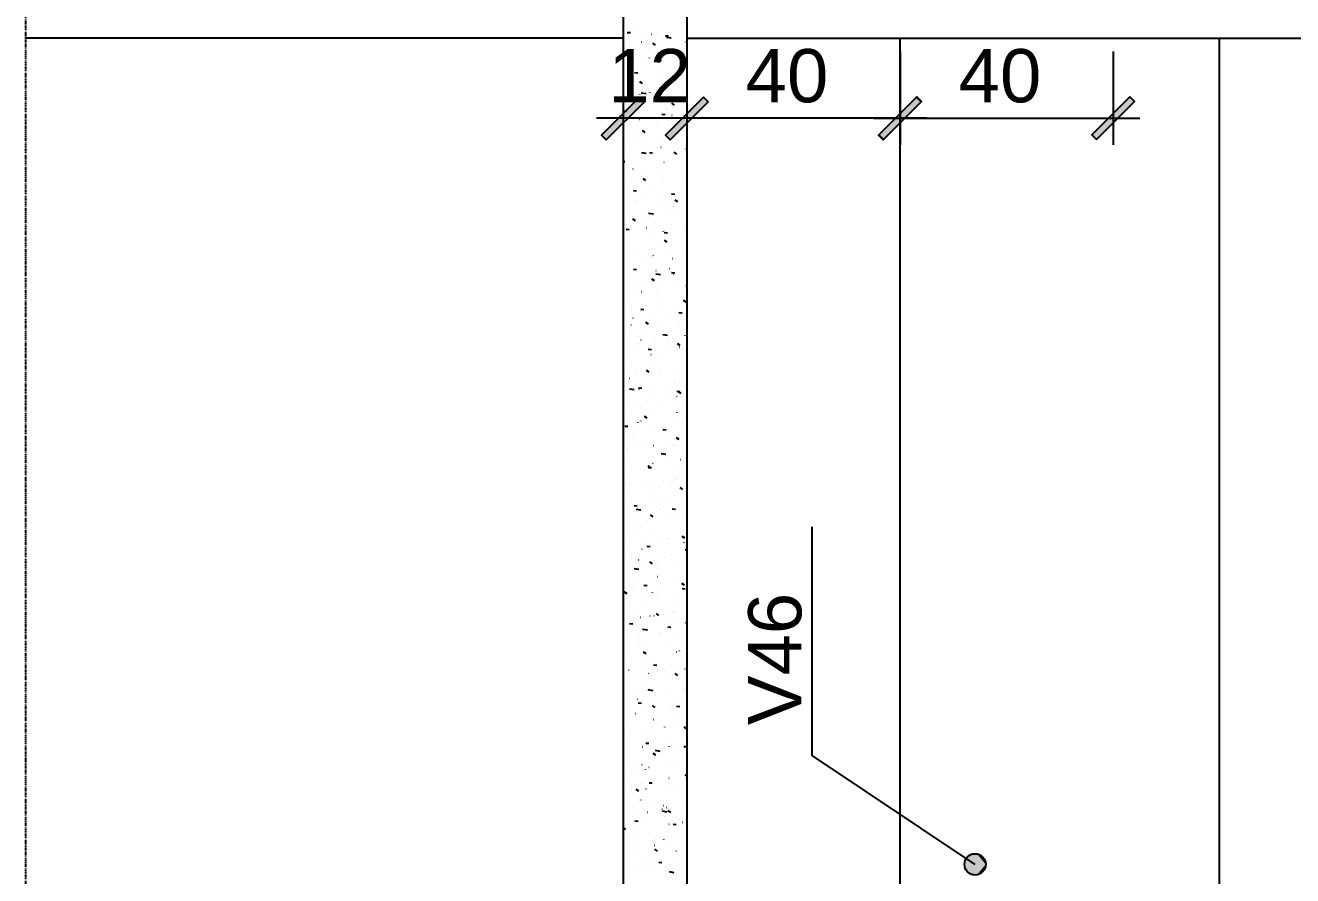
# Model space of a CAD drawing. Extents: x -1789 to 4156, y -3064 to 1391.
# Drawn here: x 2462.2 to 2700.2, y -562.5 to -402.8 of the extents above; entities that cross this region are included whole.
import ezdxf

# ---------------------------------------------------------------- set-up
doc = ezdxf.new("R2010")
doc.units = 0
doc.linetypes.add('ESTILO_TQS_0003', pattern=[0.92, 0.3, -0.15, 0.02, -0.15, 0.3])
for name, color, linetype in [('1', 1, 'CONTINUOUS'), ('2', 2, 'CONTINUOUS'), ('3', 3, 'CONTINUOUS'), ('9', 254, 'CONTINUOUS')]:
    doc.layers.add(name, color=color, linetype=linetype)
doc.styles.add('TQS_ARIAL', font='arial.ttf')

msp = doc.modelspace()

# ---------------------------------------------------------------- linework, layer by layer
at = {"layer": '1', "linetype": 'Continuous'}
for p, q in [((2626.4368, -407.7196), (2626.4368, -425.2399)), ((2666.4368, -407.7196), (2666.4368, -425.2399)), ((2586.4368, -416.74885), (2586.4368, -415.2399)), ((2591.4368, -420.2399), (2569.4368, -420.2399)), ((2631.4368, -420.2399), (2581.4368, -420.2399)), ((2621.4368, -420.2399), (2671.4368, -420.2399))]:
    msp.add_line(p, q, dxfattribs=at)
for points in [[(2577.53095, -416.26185), (2570.3857, -423.40715), (2571.26955, -424.291), (2578.41485, -417.14575), (2577.53095, -416.26185)], [(2589.53095, -416.26185), (2582.3857, -423.40715), (2583.26955, -424.291), (2590.41485, -417.14575), (2589.53095, -416.26185)], [(2589.53095, -416.26185), (2582.3857, -423.40715), (2583.26955, -424.291), (2590.41485, -417.14575), (2589.53095, -416.26185)], [(2629.53095, -416.26185), (2622.3857, -423.40715), (2623.26955, -424.291), (2630.41485, -417.14575), (2629.53095, -416.26185)], [(2623.3427, -424.2179), (2630.48795, -417.07265), (2629.60405, -416.18875), (2622.4588, -423.33405), (2623.3427, -424.2179)], [(2663.3427, -424.2179), (2670.48795, -417.07265), (2669.60405, -416.18875), (2662.4588, -423.33405), (2663.3427, -424.2179)], [(2640.5341, -560.41525), (2609.9143, -539.9468), (2609.9143, -496.99235)]]:
    msp.add_lwpolyline(points, dxfattribs=at)
msp.add_circle((2640.5341, -560.41525), 2, dxfattribs=at)
for points in [[(2577.53095, -416.26185), (2570.3857, -423.40715), (2571.26955, -424.291)], [(2577.53095, -416.26185), (2571.26955, -424.291), (2578.41485, -417.14575)], [(2577.53095, -416.26185), (2578.41485, -417.14575), (2577.53095, -416.26185)], [(2589.53095, -416.26185), (2582.3857, -423.40715), (2583.26955, -424.291)], [(2589.53095, -416.26185), (2582.3857, -423.40715), (2583.26955, -424.291)], [(2589.53095, -416.26185), (2583.26955, -424.291), (2590.41485, -417.14575)], [(2589.53095, -416.26185), (2583.26955, -424.291), (2590.41485, -417.14575)], [(2589.53095, -416.26185), (2590.41485, -417.14575), (2589.53095, -416.26185)], [(2589.53095, -416.26185), (2590.41485, -417.14575), (2589.53095, -416.26185)], [(2629.53095, -416.26185), (2622.3857, -423.40715), (2623.26955, -424.291)], [(2623.3427, -424.2179), (2629.60405, -416.18875), (2622.4588, -423.33405)], [(2629.53095, -416.26185), (2623.26955, -424.291), (2630.41485, -417.14575)], [(2623.3427, -424.2179), (2630.48795, -417.07265), (2629.60405, -416.18875)], [(2629.53095, -416.26185), (2630.41485, -417.14575), (2629.53095, -416.26185)], [(2663.3427, -424.2179), (2669.60405, -416.18875), (2662.4588, -423.33405)], [(2663.3427, -424.2179), (2670.48795, -417.07265), (2669.60405, -416.18875)], [(2623.3427, -424.2179), (2622.4588, -423.33405), (2623.3427, -424.2179)], [(2663.3427, -424.2179), (2662.4588, -423.33405), (2663.3427, -424.2179)], [(2642.5341, -560.41525), (2639.5341, -558.6832), (2638.6547, -559.7312)], [(2642.5341, -560.41525), (2640.8814, -558.4456), (2639.5341, -558.6832)], [(2642.5341, -560.41525), (2642.0662, -559.12965), (2640.8814, -558.4456)], [(2642.5341, -560.41525), (2638.6547, -559.7312), (2638.6547, -561.09925)], [(2642.5341, -560.41525), (2638.6547, -561.09925), (2639.5341, -562.1473)], [(2642.5341, -560.41525), (2639.5341, -562.1473), (2640.8814, -562.38485)], [(2642.5341, -560.41525), (2640.8814, -562.38485), (2642.0662, -561.7008)], [(2642.5341, -560.41525), (2642.0662, -561.7008), (2642.5341, -560.41525)]]:
    msp.add_solid(points, dxfattribs=at)
at = {"layer": '2', "linetype": 'Continuous'}
for p, q in [((2574.4368, -420.2399), (2574.4368, -420.2399)), ((2586.4368, -420.2399), (2586.4368, -420.2399)), ((2626.4368, -420.2399), (2626.4368, -420.2399)), ((2586.4368, -421.74885), (2586.4368, -421.74885))]:
    msp.add_line(p, q, dxfattribs=at)
at = {"layer": '2', "linetype": 'ESTILO_TQS_0003'}
msp.add_lwpolyline([(2462.16665, -2158.40875), (3089.1606, -2158.40875), (3089.1606, 1006.1651), (2462.16665, 1011.24555), (2462.16665, -2158.40875)], dxfattribs=at)
at = {"layer": '3', "linetype": 'Continuous'}
for p, q in [((2574.4368, -405.2195), (2462.16665, -405.2195)), ((2586.4368, -405.2195), (2786.4368, -405.2195)), ((2626.4368, -716.2195), (2626.4368, -405.2195)), ((2686.4368, -716.2195), (2686.4368, -405.2195))]:
    msp.add_line(p, q, dxfattribs=at)
at = {"layer": '9', "linetype": 'Continuous'}
for p, q in [((2574.4368, -402.86275), (2574.4368, -402.86275)), ((2574.4368, -402.86275), (2574.4368, -402.86275)), ((2574.4368, -402.86275), (2574.4368, -402.86275)), ((2574.61235, -402.8396), (2574.6223, -402.8383)), ((2575.8057, -404.2146), (2575.20795, -404.1623)), ((2575.8823, -403.519), (2575.87385, -403.5136)), ((2576.47755, -403.67895), (2576.4855, -403.67285)), ((2579.72455, -404.42305), (2579.73245, -404.41695)), ((2586.4368, -403.89245), (2586.4368, -403.89245)), ((2586.4368, -403.89245), (2586.4368, -403.89245)), ((2574.4368, -405.24485), (2574.4368, -405.24485)), ((2574.4368, -406.4605), (2574.4368, -406.4605)), ((2574.4368, -406.4605), (2574.4368, -406.4605)), ((2575.67085, -406.29805), (2575.68075, -406.29675)), ((2577.85315, -405.92165), (2577.84575, -405.9149)), ((2577.99075, -404.86225), (2577.9823, -404.85685)), ((2578.17425, -405.9685), (2578.18415, -405.96715)), ((2580.5187, -406.48405), (2580.02125, -406.14855)), ((2581.96155, -405.46985), (2581.97145, -405.46855)), ((2582.9783, -404.84215), (2582.38055, -404.78985)), ((2583.44945, -405.21905), (2582.5601, -405.0811)), ((2582.9715, -405.1672), (2582.97945, -405.1611)), ((2583.4683, -405.17655), (2583.45985, -405.1712)), ((2586.2185, -405.91135), (2586.22645, -405.90525)), ((2586.4368, -405.1447), (2586.4368, -405.1447)), ((2586.4368, -405.68235), (2586.4368, -405.68235)), ((2574.4368, -408.48045), (2574.4368, -408.48045)), ((2574.4368, -408.48045), (2574.4368, -408.48045)), ((2574.4368, -408.48045), (2574.4368, -408.48045)), ((2574.55185, -408.3922), (2574.5598, -408.3861)), ((2577.79885, -409.1363), (2577.8068, -409.13025)), ((2579.3703, -408.9164), (2579.3619, -408.911)), ((2580.87155, -409.21115), (2580.8815, -409.20985)), ((2584.6589, -408.71255), (2584.6688, -408.71125)), ((2586.02955, -407.069), (2586.02215, -407.06225)), ((2586.4368, -407.0677), (2586.4368, -407.0677)), ((2586.4368, -407.0677), (2586.4368, -407.0677)), ((2586.4368, -407.4422), (2586.4368, -407.4422)), ((2586.4368, -407.4422), (2586.4368, -407.4422)), ((2574.4368, -410.0583), (2574.4368, -410.0583)), ((2574.4368, -410.0583), (2574.4368, -410.0583)), ((2574.4368, -411.7161), (2574.4368, -411.7161)), ((2574.4368, -411.7161), (2574.4368, -411.7161)), ((2574.4368, -411.7161), (2574.4368, -411.7161)), ((2576.14055, -410.0341), (2576.13215, -410.0287)), ((2577.1932, -411.73655), (2576.59545, -411.68425)), ((2578.36815, -409.5407), (2578.3781, -409.5394)), ((2581.04585, -409.88045), (2581.05375, -409.87435)), ((2581.4788, -410.25965), (2581.47035, -410.25425)), ((2581.67225, -409.4212), (2581.66485, -409.41445)), ((2584.0684, -411.6169), (2584.061, -411.61015)), ((2586.4368, -410.4759), (2585.99035, -410.1747)), ((2586.4368, -410.243), (2586.4368, -410.243)), ((2586.4368, -410.243), (2586.4368, -410.243)), ((2586.4368, -410.243), (2586.4368, -410.243)), ((2574.4368, -413.65605), (2574.4368, -413.65605)), ((2574.4368, -413.65605), (2574.4368, -413.65605)), ((2575.73745, -413.48485), (2575.7474, -413.48355)), ((2575.78985, -413.9135), (2575.7978, -413.9074)), ((2577.36415, -411.8186), (2577.3568, -411.8118)), ((2578.08555, -413.73555), (2577.5881, -413.40005)), ((2578.24085, -413.15525), (2578.2508, -413.15395)), ((2582.0282, -412.65665), (2582.0381, -412.65535)), ((2582.71245, -411.83725), (2582.7204, -411.83115)), ((2584.3658, -412.36405), (2583.76805, -412.31175)), ((2586.4368, -412.54525), (2586.4368, -412.54525)), ((2586.4368, -413.41825), (2586.4368, -413.41825)), ((2586.4368, -413.41825), (2586.4368, -413.41825)), ((2586.4368, -413.41825), (2586.4368, -413.41825)), ((2586.4368, -413.78715), (2586.4368, -413.78715)), ((2586.4368, -413.78715), (2586.4368, -413.78715)), ((2586.4368, -413.78715), (2586.4368, -413.78715)), ((2574.4368, -414.95175), (2574.4368, -414.95175)), ((2574.4368, -414.95175), (2574.4368, -414.95175)), ((2577.5398, -415.8064), (2577.5477, -415.8003)), ((2578.73405, -415.67845), (2577.8447, -415.54055)), ((2579.53145, -415.3696), (2579.523, -415.3642)), ((2581.18325, -415.31815), (2581.1759, -415.3114)), ((2582.59085, -415.1662), (2582.5988, -415.1601)), ((2584.86965, -415.59515), (2584.86125, -415.58975)), ((2585.713, -415.7693), (2585.7229, -415.768)), ((2574.4368, -417.25385), (2574.4368, -417.25385)), ((2574.4368, -417.25385), (2574.4368, -417.25385)), ((2574.4368, -417.25385), (2574.4368, -417.25385)), ((2574.4368, -418.18735), (2574.4368, -418.18735)), ((2574.4368, -418.18735), (2574.4368, -418.18735)), ((2574.4368, -418.18735), (2574.4368, -418.18735)), ((2575.61015, -417.0994), (2575.6201, -417.09805)), ((2576.8752, -417.7155), (2576.86785, -417.70875)), ((2579.3975, -416.60075), (2579.4074, -416.59945)), ((2582.46925, -418.49515), (2582.4772, -418.48905)), ((2584.0546, -417.76175), (2583.5572, -417.4262)), ((2583.5794, -417.5138), (2583.57205, -417.50705)), ((2586.4368, -416.59355), (2586.4368, -416.59355)), ((2586.4368, -416.59355), (2586.4368, -416.59355)), ((2586.4368, -416.8731), (2586.4368, -416.8731)), ((2574.4368, -420.85165), (2574.4368, -420.85165)), ((2574.4368, -420.85165), (2574.4368, -420.85165)), ((2575.1242, -418.95605), (2574.52645, -418.90375)), ((2575.43345, -419.10945), (2575.425, -419.10405)), ((2577.3121, -420.4731), (2577.322, -420.4718)), ((2577.4182, -419.1353), (2577.4261, -419.12925)), ((2577.54195, -420.4527), (2577.5335, -420.4473)), ((2579.8155, -420.1435), (2579.8254, -420.1422)), ((2580.6943, -421.21505), (2580.68695, -421.2083)), ((2580.77165, -419.335), (2580.76325, -419.3296)), ((2582.2968, -419.5836), (2581.69905, -419.5313)), ((2582.88015, -420.67825), (2582.8717, -420.67285)), ((2583.4623, -420.96875), (2583.47025, -420.96265)), ((2583.6028, -419.6449), (2583.61275, -419.6436)), ((2586.1099, -419.56055), (2586.10145, -419.55515)), ((2586.4368, -419.36855), (2586.4368, -419.36855)), ((2586.4368, -419.7688), (2586.4368, -419.7688)), ((2586.4368, -419.9458), (2586.4368, -419.9458)), ((2586.4368, -420.13215), (2586.4368, -420.13215)), ((2586.4368, -420.13215), (2586.4368, -420.13215)), ((2586.4368, -420.13215), (2586.4368, -420.13215)), ((2574.4368, -421.423), (2574.4368, -421.423)), ((2574.4368, -421.423), (2574.4368, -421.423)), ((2574.4368, -421.423), (2574.4368, -421.423)), ((2576.38625, -423.6124), (2576.3789, -423.60565)), ((2577.2966, -422.46425), (2577.3045, -422.45815)), ((2578.54735, -422.93975), (2578.04995, -422.6042)), ((2580.87395, -423.60195), (2580.8839, -423.60065)), ((2583.09045, -423.4107), (2583.0831, -423.40395)), ((2583.37735, -423.27235), (2583.3873, -423.27105)), ((2586.4368, -422.9441), (2586.4368, -422.9441)), ((2586.4368, -422.9441), (2586.4368, -422.9441)), ((2586.4368, -422.9441), (2586.4368, -422.9441)), ((2574.4368, -424.4494), (2574.4368, -424.4494)), ((2574.4368, -424.65865), (2574.4368, -424.65865)), ((2574.4368, -424.65865), (2574.4368, -424.65865)), ((2574.4368, -424.65865), (2574.4368, -424.65865)), ((2574.55845, -424.4334), (2574.56835, -424.4321)), ((2575.6894, -425.62305), (2575.68095, -425.61765)), ((2578.28965, -424.9379), (2578.2976, -424.9318)), ((2580.9328, -425.7882), (2580.92435, -425.7828)), ((2581.53665, -425.682), (2581.54455, -425.67595)), ((2586.27105, -426.01375), (2586.2626, -426.00835)), ((2574.4368, -427.89425), (2574.4368, -427.89425)), ((2574.4368, -427.89425), (2574.4368, -427.89425)), ((2574.4368, -427.89425), (2574.4368, -427.89425)), ((2574.4368, -428.0472), (2574.4368, -428.0472)), ((2574.4368, -428.0472), (2574.4368, -428.0472)), ((2577.79785, -426.9663), (2577.7894, -426.9609)), ((2577.8209, -427.60165), (2577.83085, -427.60035)), ((2578.78455, -426.87705), (2577.89515, -426.73915)), ((2579.9682, -426.7804), (2579.3705, -426.7281)), ((2580.20535, -427.11195), (2580.19795, -427.1052)), ((2580.3243, -427.2721), (2580.3342, -427.2708)), ((2584.5164, -426.9659), (2584.019, -426.6304)), ((2584.11165, -426.7735), (2584.12155, -426.77215)), ((2586.4368, -426.11935), (2586.4368, -426.11935)), ((2586.4368, -426.11935), (2586.4368, -426.11935)), ((2586.4368, -426.4771), (2586.4368, -426.4771)), ((2586.4368, -426.4771), (2586.4368, -426.4771)), ((2586.4368, -426.4771), (2586.4368, -426.4771)), ((2586.4368, -427.3463), (2586.4368, -427.3463)), ((2586.4368, -428.06385), (2586.4368, -428.06385)), ((2586.4368, -428.26125), (2586.4368, -428.26125)), ((2574.7197, -428.4303), (2574.71235, -428.4235)), ((2576.28065, -429.71505), (2576.2886, -429.709)), ((2576.8348, -429.528), (2576.8264, -429.52265)), ((2581.6822, -430.6911), (2581.6921, -430.6898)), ((2582.10445, -428.48195), (2582.1124, -428.47585)), ((2582.6015, -429.30765), (2582.59415, -429.3009)), ((2586.4368, -429.29465), (2586.4368, -429.29465)), ((2586.4368, -429.29465), (2586.4368, -429.29465)), ((2574.4368, -431.1299), (2574.4368, -431.1299)), ((2574.4368, -431.1299), (2574.4368, -431.1299)), ((2574.4368, -431.64495), (2574.4368, -431.64495)), ((2574.4368, -431.64495), (2574.4368, -431.64495)), ((2575.3915, -431.5193), (2575.4014, -431.518)), ((2576.9318, -432.45105), (2576.93975, -432.445)), ((2577.8949, -431.1897), (2577.9048, -431.1884)), ((2578.7044, -431.93835), (2578.207, -431.60285)), ((2578.9433, -430.87125), (2578.93485, -430.8659)), ((2581.98285, -431.8109), (2581.9908, -431.8048)), ((2586.0216, -431.9475), (2586.02955, -431.9414)), ((2586.4368, -432.4699), (2586.4368, -432.4699)), ((2586.4368, -432.4699), (2586.4368, -432.4699)), ((2586.4368, -432.4699), (2586.4368, -432.4699)), ((2586.4368, -432.82205), (2586.4368, -432.82205)), ((2586.4368, -432.82205), (2586.4368, -432.82205)), ((2586.4368, -432.82205), (2586.4368, -432.82205)), ((2574.4368, -434.36555), (2574.4368, -434.36555)), ((2574.4368, -434.36555), (2574.4368, -434.36555)), ((2574.4368, -434.36555), (2574.4368, -434.36555)), ((2574.4368, -435.24275), (2574.4368, -435.24275)), ((2574.4368, -435.24275), (2574.4368, -435.24275)), ((2576.9516, -433.917), (2576.35385, -433.8647)), ((2578.95335, -434.64815), (2578.96325, -434.64685)), ((2580.1387, -433.39585), (2580.13135, -433.3891)), ((2581.45675, -434.31855), (2581.46665, -434.31725)), ((2584.1242, -434.5445), (2583.52645, -434.4922)), ((2585.24405, -433.81995), (2585.254, -433.81865)), ((2586.4368, -434.74685), (2586.4368, -434.74685)), ((2574.4368, -437.60115), (2574.4368, -437.60115)), ((2574.4368, -437.60115), (2574.4368, -437.60115)), ((2574.4368, -437.60115), (2574.4368, -437.60115)), ((2576.8102, -435.78), (2576.81815, -435.7739)), ((2576.99595, -435.98125), (2576.9875, -435.97585)), ((2578.12595, -437.89645), (2578.11855, -437.8897)), ((2580.70615, -436.0262), (2580.71405, -436.0201)), ((2582.33415, -436.20675), (2582.32575, -436.2014)), ((2582.5152, -437.777), (2582.52515, -437.7757)), ((2583.9578, -436.8954), (2583.9504, -436.88865)), ((2583.9531, -436.7703), (2583.96105, -436.76425)), ((2584.6735, -435.96455), (2584.17605, -435.62905)), ((2585.0186, -437.4474), (2585.02855, -437.4461)), ((2586.4368, -435.6452), (2586.4368, -435.6452)), ((2586.4368, -435.6452), (2586.4368, -435.6452)), ((2586.4368, -435.6452), (2586.4368, -435.6452)), ((2586.4368, -437.15395), (2586.4368, -437.15395)), ((2574.4368, -438.84055), (2574.4368, -438.84055)), ((2575.5335, -439.9953), (2575.5414, -439.9892)), ((2576.1997, -438.60845), (2576.20965, -438.60715)), ((2576.75515, -439.51625), (2576.2577, -439.1807)), ((2578.23615, -439.9466), (2578.22775, -439.94125)), ((2580.1103, -438.27345), (2579.22095, -438.1355)), ((2580.5221, -440.09215), (2580.5147, -440.0854)), ((2583.5744, -440.17215), (2583.56595, -440.1668)), ((2586.35395, -439.0911), (2586.3466, -439.08435)), ((2586.4368, -438.82045), (2586.4368, -438.82045)), ((2586.4368, -438.82045), (2586.4368, -438.82045)), ((2586.4368, -439.16705), (2586.4368, -439.16705)), ((2586.4368, -439.16705), (2586.4368, -439.16705)), ((2586.4368, -439.16705), (2586.4368, -439.16705)), ((2586.4368, -439.2546), (2586.4368, -439.2546)), ((2574.4368, -440.8368), (2574.4368, -440.8368)), ((2574.4368, -440.8368), (2574.4368, -440.8368)), ((2574.4368, -440.8368), (2574.4368, -440.8368)), ((2574.4368, -442.4383), (2574.4368, -442.4383)), ((2574.4368, -442.4383), (2574.4368, -442.4383)), ((2574.6902, -441.0932), (2574.68285, -441.08645)), ((2575.57065, -441.1967), (2574.9729, -441.1444)), ((2575.0064, -441.0643), (2574.998, -441.05895)), ((2578.78045, -440.73945), (2578.7884, -440.73335)), ((2579.90435, -441.7185), (2579.91425, -441.7172)), ((2580.34465, -441.28985), (2580.3362, -441.2845)), ((2582.02745, -441.4836), (2582.03535, -441.4775)), ((2582.74325, -441.8242), (2582.14555, -441.77195)), ((2582.40775, -441.3889), (2582.41765, -441.3876)), ((2585.2744, -442.2277), (2585.28235, -442.22165)), ((2585.68285, -441.5154), (2585.67445, -441.51005)), ((2586.19505, -440.8903), (2586.205, -440.889)), ((2586.4368, -441.99575), (2586.4368, -441.99575)), ((2586.4368, -441.99575), (2586.4368, -441.99575)), ((2586.4368, -441.99575), (2586.4368, -441.99575)), ((2586.4368, -442.14735), (2586.4368, -442.14735)), ((2574.4368, -444.07245), (2574.4368, -444.07245)), ((2574.4368, -444.07245), (2574.4368, -444.07245)), ((2574.4368, -444.07245), (2574.4368, -444.07245)), ((2582.7242, -443.54245), (2582.2268, -443.2069)), ((2583.56435, -444.8344), (2583.5743, -444.8331)), ((2585.94105, -445.05775), (2585.9337, -445.05095)), ((2574.4368, -446.0361), (2574.4368, -446.0361)), ((2574.4368, -446.0361), (2574.4368, -446.0361)), ((2574.4368, -447.30805), (2574.4368, -447.30805)), ((2574.4368, -447.30805), (2574.4368, -447.30805)), ((2576.77145, -445.5166), (2576.7794, -445.51055)), ((2577.27365, -445.6626), (2577.28355, -445.6613)), ((2578.3973, -446.3998), (2578.38885, -446.39445)), ((2579.77705, -445.33305), (2579.78695, -445.33175)), ((2580.01845, -446.26075), (2580.0264, -446.25465)), ((2580.1092, -446.0588), (2580.10185, -446.052)), ((2583.73555, -446.62535), (2583.7271, -446.62)), ((2586.4368, -445.171), (2586.4368, -445.171)), ((2586.4368, -445.171), (2586.4368, -445.171)), ((2586.4368, -445.171), (2586.4368, -445.171)), ((2586.4368, -445.512), (2586.4368, -445.512)), ((2586.4368, -445.512), (2586.4368, -445.512)), ((2586.4368, -446.0466), (2586.4368, -446.0466)), ((2574.4368, -449.63385), (2574.4368, -449.63385)), ((2574.4368, -449.63385), (2574.4368, -449.63385)), ((2576.95815, -448.7186), (2576.36045, -448.66635)), ((2581.4361, -449.6698), (2580.54675, -449.5319)), ((2580.5946, -448.8232), (2580.6045, -448.8219)), ((2581.37485, -448.4556), (2581.3828, -448.4495)), ((2583.098, -448.4936), (2583.1079, -448.4923)), ((2584.13075, -449.34615), (2583.53305, -449.29385)), ((2583.9283, -449.55835), (2583.92095, -449.5516)), ((2586.4368, -448.3463), (2586.4368, -448.3463)), ((2586.4368, -448.3463), (2586.4368, -448.3463)), ((2586.4368, -449.5479), (2586.4368, -449.5479)), ((2574.4368, -450.5437), (2574.4368, -450.5437)), ((2574.703, -450.33945), (2574.7109, -450.33335)), ((2576.4078, -451.4829), (2576.39935, -451.47755)), ((2578.2495, -450.69965), (2578.24215, -450.6929)), ((2579.63755, -450.3652), (2579.6291, -450.35985)), ((2580.29105, -450.79395), (2579.79365, -450.4584)), ((2581.19695, -451.82775), (2581.20485, -451.82165)), ((2581.746, -451.70845), (2581.73755, -451.7031)), ((2584.15645, -451.95205), (2584.1664, -451.95075)), ((2584.97575, -450.59075), (2584.9673, -450.5854)), ((2586.32445, -451.754), (2586.3171, -451.74725)), ((2586.4368, -450.4454), (2586.4368, -450.4454)), ((2586.4368, -451.52155), (2586.4368, -451.52155)), ((2586.4368, -451.85695), (2586.4368, -451.85695)), ((2586.4368, -451.85695), (2586.4368, -451.85695)), ((2586.4368, -451.85695), (2586.4368, -451.85695)), ((2574.4368, -453.23165), (2574.4368, -453.23165)), ((2574.4368, -453.77935), (2574.4368, -453.77935)), ((2574.4368, -453.77935), (2574.4368, -453.77935)), ((2574.4368, -453.77935), (2574.4368, -453.77935)), ((2576.2022, -452.4247), (2576.21015, -452.4186)), ((2577.84095, -452.7835), (2577.8509, -452.7822)), ((2580.64565, -452.8953), (2580.6383, -452.88855)), ((2586.26015, -454.8201), (2585.7627, -454.4846)), ((2574.4368, -456.82945), (2574.4368, -456.82945)), ((2574.4368, -456.82945), (2574.4368, -456.82945)), ((2575.1121, -456.7405), (2575.12205, -456.7392)), ((2576.0243, -455.79685), (2576.0322, -455.79075)), ((2577.6155, -456.41095), (2577.62545, -456.40965)), ((2578.34565, -456.24055), (2577.74795, -456.18825)), ((2577.76055, -456.59655), (2577.75315, -456.5898)), ((2579.79865, -456.8184), (2579.79025, -456.81305)), ((2581.13165, -455.11345), (2581.1396, -455.10735)), ((2581.40285, -455.91235), (2581.41275, -455.91105)), ((2585.51825, -456.86805), (2584.92055, -456.81575)), ((2586.4368, -454.69685), (2586.4368, -454.69685)), ((2586.4368, -454.69685), (2586.4368, -454.69685)), ((2586.4368, -454.69685), (2586.4368, -454.69685)), ((2586.4368, -454.9393), (2586.4368, -454.9393)), ((2586.4368, -456.94845), (2586.4368, -456.94845)), ((2574.4368, -457.01495), (2574.4368, -457.01495)), ((2574.4368, -457.01495), (2574.4368, -457.01495)), ((2574.4368, -457.01495), (2574.4368, -457.01495)), ((2575.959, -459.0826), (2575.96695, -459.0765)), ((2576.29935, -457.7644), (2576.29095, -457.759)), ((2579.17565, -458.93425), (2578.6782, -458.59875)), ((2580.1567, -458.7922), (2580.1493, -458.78545)), ((2582.51825, -457.28515), (2582.52615, -457.27905)), ((2584.9647, -459.0412), (2584.9746, -459.0399)), ((2585.1369, -457.04395), (2585.12845, -457.0386)), ((2585.7652, -458.02925), (2585.77315, -458.0232)), ((2586.06465, -457.8609), (2586.05725, -457.85415)), ((2586.4368, -457.8721), (2586.4368, -457.8721)), ((2586.4368, -457.8721), (2586.4368, -457.8721)), ((2586.4368, -458.20195), (2586.4368, -458.20195)), ((2586.4368, -458.20195), (2586.4368, -458.20195)), ((2574.4368, -460.2506), (2574.4368, -460.2506)), ((2574.4368, -460.2506), (2574.4368, -460.2506)), ((2574.4368, -460.2506), (2574.4368, -460.2506)), ((2574.4368, -460.4272), (2574.4368, -460.4272)), ((2574.4368, -460.4272), (2574.4368, -460.4272)), ((2575.70065, -460.55825), (2575.69225, -460.55285)), ((2577.26225, -461.3182), (2577.2702, -461.3121)), ((2578.674, -459.86935), (2578.6839, -459.86805)), ((2581.1774, -459.5398), (2581.1873, -459.5385)), ((2582.7619, -461.0662), (2581.87255, -460.92825)), ((2586.08235, -461.02155), (2586.0903, -461.0155)), ((2586.3771, -461.00935), (2586.3687, -461.00395)), ((2586.4368, -461.0474), (2586.4368, -461.0474)), ((2586.4368, -461.63615), (2586.4368, -461.63615)), ((2574.4368, -463.4862), (2574.4368, -463.4862)), ((2574.4368, -463.4862), (2574.4368, -463.4862)), ((2574.4368, -464.025), (2574.4368, -464.025)), ((2574.4368, -464.025), (2574.4368, -464.025)), ((2576.7264, -463.72355), (2576.7363, -463.72225)), ((2577.2716, -462.49345), (2577.2642, -462.4867)), ((2577.80915, -461.9015), (2577.8007, -461.8961)), ((2579.7332, -463.76245), (2579.13545, -463.71015)), ((2579.2298, -463.394), (2579.2397, -463.39265)), ((2580.50925, -462.0623), (2580.5172, -462.05625)), ((2582.8778, -461.9553), (2582.8694, -461.94995)), ((2583.0171, -462.89535), (2583.02705, -462.89405)), ((2585.1447, -462.96045), (2584.6473, -462.6249)), ((2584.9863, -463.29855), (2584.97785, -463.2932)), ((2585.5757, -463.7578), (2585.5683, -463.75105)), ((2586.4368, -463.832), (2586.4368, -463.832)), ((2575.1938, -466.141), (2575.2017, -466.13495)), ((2579.66775, -464.68915), (2579.66035, -464.6824)), ((2580.76685, -465.10025), (2580.7748, -465.0942)), ((2586.4368, -464.34895), (2586.30805, -464.3377)), ((2586.4368, -464.22265), (2586.4368, -464.22265)), ((2586.4368, -464.22265), (2586.4368, -464.22265)), ((2586.4368, -464.22265), (2586.4368, -464.22265)), ((2586.4368, -464.5469), (2586.4368, -464.5469)), ((2586.4368, -464.5469), (2586.4368, -464.5469)), ((2574.4368, -466.72185), (2574.4368, -466.72185)), ((2574.4368, -467.62275), (2574.4368, -467.62275)), ((2574.4368, -467.62275), (2574.4368, -467.62275)), ((2574.4368, -467.62275), (2574.4368, -467.62275)), ((2575.8618, -467.01145), (2575.85335, -467.0061)), ((2576.5991, -467.3381), (2576.609, -467.3368)), ((2576.78265, -468.3904), (2576.77525, -468.38365)), ((2579.3327, -467.93285), (2578.8353, -467.59735)), ((2580.3864, -466.8395), (2580.39635, -466.8382)), ((2581.22025, -467.2499), (2581.21185, -467.2445)), ((2581.68775, -467.6293), (2581.6957, -467.6232)), ((2584.9347, -468.37345), (2584.94265, -468.36735)), ((2586.4368, -467.39795), (2586.4368, -467.39795)), ((2586.4368, -467.39795), (2586.4368, -467.39795)), ((2586.4368, -467.39795), (2586.4368, -467.39795)), ((2574.4368, -469.9575), (2574.4368, -469.9575)), ((2574.4368, -469.9575), (2574.4368, -469.9575)), ((2574.4368, -469.9575), (2574.4368, -469.9575)), ((2574.4368, -471.22055), (2574.4368, -471.22055)), ((2575.3036, -469.8311), (2575.29515, -469.82575)), ((2575.5942, -469.0694), (2575.60215, -469.0633)), ((2576.50175, -471.28605), (2575.6124, -471.14815)), ((2577.93375, -471.00555), (2577.33605, -470.9533)), ((2577.41205, -471.17435), (2577.4036, -471.169)), ((2577.75575, -470.7836), (2577.76565, -470.7823)), ((2579.1788, -470.58605), (2579.1714, -470.5793)), ((2582.44025, -471.2024), (2582.4318, -471.197)), ((2584.07125, -469.95215), (2584.08115, -469.95085)), ((2585.08675, -469.65475), (2585.07935, -469.64795)), ((2586.4368, -470.5732), (2586.4368, -470.5732)), ((2586.4368, -470.5732), (2586.4368, -470.5732)), ((2586.4368, -470.89185), (2586.4368, -470.89185)), ((2586.4368, -470.89185), (2586.4368, -470.89185)), ((2574.4368, -473.1931), (2574.4368, -473.1931)), ((2574.4368, -473.1931), (2574.4368, -473.1931)), ((2574.4368, -473.1931), (2574.4368, -473.1931)), ((2576.5151, -471.5984), (2576.523, -471.59235)), ((2579.76205, -472.34255), (2579.77, -472.33645)), ((2583.00905, -473.0867), (2583.01695, -473.0806)), ((2583.94395, -473.5667), (2583.95385, -473.5654)), ((2585.10635, -471.6331), (2584.50865, -471.5808)), ((2584.54875, -472.54565), (2584.5403, -472.54025)), ((2585.3018, -471.95905), (2584.80435, -471.62355)), ((2586.4368, -472.8269), (2586.2848, -472.8033)), ((2586.4368, -471.7495), (2586.4368, -471.7495)), ((2586.4368, -472.72465), (2586.4368, -472.72465)), ((2574.4368, -474.81835), (2574.4368, -474.81835)), ((2575.12505, -474.7277), (2575.13495, -474.7264)), ((2576.29365, -474.2873), (2576.2863, -474.28055)), ((2577.76405, -474.57385), (2577.7556, -474.5685)), ((2579.8725, -475.9171), (2579.86405, -475.91175)), ((2581.44055, -473.89625), (2581.45045, -473.89495)), ((2584.59775, -475.55165), (2584.5904, -475.5449)), ((2585.59595, -474.3373), (2585.6039, -474.33125)), ((2586.4368, -473.7485), (2586.4368, -473.7485)), ((2586.4368, -473.7485), (2586.4368, -473.7485)), ((2586.4368, -473.7485), (2586.4368, -473.7485)), ((2574.4368, -476.42875), (2574.4368, -476.42875)), ((2574.4368, -476.42875), (2574.4368, -476.42875)), ((2574.5061, -476.3756), (2574.51405, -476.3695)), ((2575.3356, -478.1788), (2574.7379, -478.1265)), ((2577.26315, -477.43005), (2577.2547, -477.42465)), ((2577.5616, -478.0047), (2577.57155, -478.0034)), ((2577.75305, -477.11975), (2577.761, -477.11365)), ((2578.96065, -476.5746), (2578.46325, -476.2391)), ((2578.6898, -476.48295), (2578.68245, -476.4762)), ((2583.8771, -477.17325), (2583.88705, -477.17195)), ((2585.47435, -477.66625), (2585.4823, -477.66015)), ((2586.14115, -476.7354), (2586.1327, -476.73005)), ((2586.3805, -476.8437), (2586.39045, -476.8424)), ((2586.4368, -476.92375), (2586.4368, -476.92375)), ((2586.4368, -476.92375), (2586.4368, -476.92375)), ((2586.4368, -477.23685), (2586.4368, -477.23685)), ((2586.4368, -477.23685), (2586.4368, -477.23685)), ((2574.4368, -478.4161), (2574.4368, -478.4161)), ((2574.4368, -479.6644), (2574.4368, -479.6644)), ((2574.4368, -479.6644), (2574.4368, -479.6644)), ((2574.60175, -479.08195), (2574.5944, -479.07515)), ((2576.10645, -479.8684), (2576.09805, -479.86305)), ((2580.2805, -478.416), (2580.2884, -478.40995)), ((2582.5082, -478.8063), (2581.9105, -478.754)), ((2584.92975, -480.6008), (2584.4323, -480.2653)), ((2586.4368, -479.15), (2586.4368, -479.15)), ((2586.4368, -480.09905), (2586.4368, -480.09905)), ((2586.4368, -480.09905), (2586.4368, -480.09905)), ((2586.4368, -480.09905), (2586.4368, -480.09905)), ((2574.4368, -482.0139), (2574.4368, -482.0139)), ((2574.4368, -482.0139), (2574.4368, -482.0139)), ((2574.4368, -482.9), (2574.4368, -482.9)), ((2574.4368, -482.9), (2574.4368, -482.9)), ((2574.4368, -482.9), (2574.4368, -482.9)), ((2575.1078, -482.38515), (2575.11575, -482.37905)), ((2575.27365, -482.51315), (2575.2652, -482.50775)), ((2576.17915, -481.7845), (2576.18905, -481.7832)), ((2578.68255, -481.4549), (2578.69245, -481.4536)), ((2580.1589, -481.74495), (2580.1668, -481.73885)), ((2582.46985, -480.9563), (2582.4798, -480.955)), ((2583.8416, -481.621), (2583.8332, -481.6156)), ((2584.1088, -481.44855), (2584.10145, -481.4418)), ((2585.35275, -480.9952), (2585.3607, -480.9891)), ((2585.9501, -482.96425), (2585.94165, -482.95885)), ((2586.4368, -481.61735), (2586.4368, -481.61735)), ((2576.05185, -485.39905), (2576.06175, -485.39775)), ((2579.83915, -484.90045), (2579.8491, -484.89915)), ((2580.02075, -484.0475), (2580.0134, -484.04075)), ((2580.0373, -485.0739), (2580.0452, -485.0678)), ((2582.45875, -483.4007), (2581.5694, -483.26275)), ((2582.6849, -484.05935), (2582.6765, -484.054)), ((2584.7934, -485.4026), (2584.78495, -485.39725)), ((2585.23115, -484.32415), (2585.2391, -484.31805)), ((2586.15465, -484.069), (2586.1646, -484.06765)), ((2586.4368, -483.2743), (2586.4368, -483.2743)), ((2586.4368, -483.2743), (2586.4368, -483.2743)), ((2586.4368, -483.2743), (2586.4368, -483.2743)), ((2586.4368, -483.5818), (2586.4368, -483.5818)), ((2586.4368, -483.5818), (2586.4368, -483.5818)), ((2586.4368, -484.01765), (2586.4368, -484.01765)), ((2574.4368, -485.61165), (2574.4368, -485.61165)), ((2574.4368, -485.61165), (2574.4368, -485.61165)), ((2574.4368, -485.61165), (2574.4368, -485.61165)), ((2574.4368, -486.13565), (2574.4368, -486.13565)), ((2574.4368, -486.13565), (2574.4368, -486.13565)), ((2574.4368, -486.13565), (2574.4368, -486.13565)), ((2574.9862, -485.7141), (2574.99415, -485.708)), ((2579.64685, -485.93015), (2579.14945, -485.5946)), ((2579.76115, -485.9665), (2579.16345, -485.9142)), ((2583.83985, -487.54705), (2583.8325, -487.5403)), ((2584.4599, -487.8899), (2584.4698, -487.8886)), ((2586.4368, -486.55055), (2586.33605, -486.54175)), ((2586.4368, -486.4496), (2586.4368, -486.4496)), ((2586.4368, -486.4496), (2586.4368, -486.4496)), ((2586.4368, -486.4496), (2586.4368, -486.4496)), ((2574.4368, -489.20945), (2574.4368, -489.20945)), ((2574.4368, -489.3713), (2574.4368, -489.3713)), ((2574.4368, -489.3713), (2574.4368, -489.3713)), ((2574.4368, -489.3713), (2574.4368, -489.3713)), ((2574.8646, -489.043), (2574.87255, -489.03695)), ((2575.641, -489.0509), (2575.6509, -489.0496)), ((2578.008, -488.5481), (2578.0006, -488.54135)), ((2579.9157, -488.40285), (2579.9236, -488.39675)), ((2581.02735, -489.35395), (2581.01895, -489.34855)), ((2581.9565, -488.21945), (2581.9664, -488.21815)), ((2583.49985, -488.88825), (2583.50775, -488.88215)), ((2584.00275, -488.0742), (2583.9943, -488.0688)), ((2585.6159, -489.9563), (2585.1185, -489.6208)), ((2586.236, -489.74275), (2586.22865, -489.736)), ((2586.4368, -489.62485), (2586.4368, -489.62485)), ((2586.4368, -489.62485), (2586.4368, -489.62485)), ((2586.4368, -489.92675), (2586.4368, -489.92675)), ((2586.4368, -489.92675), (2586.4368, -489.92675)), ((2586.4368, -489.92675), (2586.4368, -489.92675)), ((2574.4368, -492.6069), (2574.4368, -492.6069)), ((2574.4368, -492.6069), (2574.4368, -492.6069)), ((2574.4368, -492.6069), (2574.4368, -492.6069)), ((2574.743, -492.37195), (2574.75095, -492.3659)), ((2574.8268, -491.97805), (2574.8194, -491.9713)), ((2575.1107, -491.93515), (2575.10225, -491.92975)), ((2579.90475, -491.814), (2579.8963, -491.80865)), ((2580.40415, -490.7438), (2580.39675, -490.73705)), ((2580.8933, -491.9572), (2580.9032, -491.9559)), ((2583.3967, -491.62765), (2583.4066, -491.62635)), ((2586.4368, -490.51), (2586.4368, -490.51)), ((2574.4368, -492.8072), (2574.4368, -492.8072)), ((2574.5778, -492.78865), (2574.5877, -492.78735)), ((2577.08855, -493.1332), (2576.49085, -493.0809)), ((2577.74335, -493.86015), (2576.85395, -493.7222)), ((2577.21915, -493.2784), (2577.2107, -493.273)), ((2577.22295, -494.1737), (2577.21555, -494.16695)), ((2578.24385, -492.9213), (2578.2518, -492.9152)), ((2580.06345, -495.1038), (2579.566, -494.7683)), ((2581.49085, -493.66545), (2581.4988, -493.65935)), ((2582.01325, -493.15725), (2582.0048, -493.1519)), ((2584.26115, -493.76075), (2583.66345, -493.70845)), ((2584.86635, -494.31095), (2584.8743, -494.30485)), ((2586.4368, -492.80015), (2586.4368, -492.80015)), ((2586.4368, -492.80015), (2586.4368, -492.80015)), ((2586.4368, -493.9511), (2586.4368, -493.9511)), ((2574.4368, -495.84255), (2574.4368, -495.84255)), ((2574.4368, -495.84255), (2574.4368, -495.84255)), ((2574.4368, -496.405), (2574.4368, -496.405)), ((2574.4368, -496.405), (2574.4368, -496.405)), ((2576.474, -496.1368), (2576.48395, -496.1355)), ((2578.9774, -495.8072), (2578.98735, -495.8059)), ((2582.76475, -495.3086), (2582.77465, -495.3073)), ((2585.82315, -495.7094), (2585.81575, -495.7026)), ((2586.4368, -495.2084), (2586.4368, -495.2084)), ((2586.4368, -495.9754), (2586.4368, -495.9754)), ((2586.4368, -495.9754), (2586.4368, -495.9754)), ((2586.4368, -495.9754), (2586.4368, -495.9754)), ((2586.4368, -496.27175), (2586.4368, -496.27175)), ((2586.4368, -496.27175), (2586.4368, -496.27175)), ((2574.4368, -499.0782), (2574.4368, -499.0782)), ((2576.1754, -497.74415), (2576.1833, -497.73805)), ((2578.1353, -499.51585), (2578.1452, -499.51455)), ((2579.5509, -498.38965), (2579.5588, -498.38355)), ((2580.0659, -498.2672), (2580.05745, -498.26185)), ((2581.9226, -499.01725), (2581.9325, -499.01595)), ((2582.6419, -499.1393), (2582.63455, -499.13255)), ((2582.66935, -499.2324), (2582.6773, -499.2263)), ((2586.0325, -499.13), (2585.5351, -498.7945)), ((2585.94825, -498.83945), (2585.9398, -498.83405)), ((2586.4368, -499.1507), (2586.4368, -499.1507)), ((2586.4368, -499.1507), (2586.4368, -499.1507)), ((2586.4368, -499.4027), (2586.4368, -499.4027)), ((2574.4368, -500.0028), (2574.4368, -500.0028)), ((2574.4368, -500.0028), (2574.4368, -500.0028)), ((2575.6319, -499.84545), (2575.6418, -499.84415)), ((2575.9679, -502.00705), (2575.95945, -502.0017)), ((2577.9785, -501.21105), (2577.97115, -501.2043)), ((2579.49815, -500.74455), (2578.90045, -500.69225)), ((2580.03155, -501.42065), (2580.02315, -501.41525)), ((2585.91635, -499.97655), (2585.92425, -499.97045)), ((2586.4368, -501.3516), (2586.07305, -501.3198)), ((2586.10115, -502.0649), (2586.11105, -502.0636)), ((2574.4368, -502.3138), (2574.4368, -502.3138)), ((2574.4368, -503.60055), (2574.4368, -503.60055)), ((2574.5428, -504.40775), (2574.5354, -504.401)), ((2577.28225, -503.22595), (2577.29215, -503.22465)), ((2577.4967, -503.20155), (2577.5046, -503.19545)), ((2578.07635, -503.3503), (2578.06795, -503.34495)), ((2579.961, -503.9274), (2579.46355, -503.59185)), ((2580.37465, -503.4067), (2580.3673, -503.39995)), ((2580.74365, -503.94565), (2580.7516, -503.9396)), ((2582.14005, -502.7639), (2582.1316, -502.7585)), ((2583.59775, -502.3945), (2583.60765, -502.3932)), ((2586.4368, -502.32595), (2586.4368, -502.32595)), ((2586.4368, -502.32595), (2586.4368, -502.32595)), ((2586.4368, -502.6167), (2586.4368, -502.6167)), ((2586.4368, -502.6167), (2586.4368, -502.6167)), ((2574.4368, -505.54945), (2574.4368, -505.54945)), ((2574.4368, -505.54945), (2574.4368, -505.54945)), ((2574.4368, -505.54945), (2574.4368, -505.54945)), ((2577.39265, -504.9965), (2576.5033, -504.85855)), ((2577.0568, -506.8534), (2577.0667, -506.8521)), ((2580.8441, -506.3548), (2580.85405, -506.3535)), ((2583.99065, -504.6898), (2583.99855, -504.6837)), ((2586.4368, -505.50125), (2586.4368, -505.50125)), ((2586.4368, -505.50125), (2586.4368, -505.50125)), ((2586.4368, -505.50125), (2586.4368, -505.50125)), ((2586.4368, -506.39915), (2586.4368, -506.39915)), ((2574.4368, -507.19835), (2574.4368, -507.19835)), ((2574.4368, -507.19835), (2574.4368, -507.19835)), ((2574.4368, -508.7851), (2574.4368, -508.7851)), ((2574.4368, -508.7851), (2574.4368, -508.7851)), ((2574.5534, -507.183), (2574.5633, -507.1817)), ((2575.19715, -509.6068), (2574.6997, -509.2713)), ((2575.4877, -507.9787), (2575.49565, -507.97265)), ((2576.129, -508.46025), (2576.1206, -508.4549)), ((2578.91595, -508.09415), (2578.31825, -508.04185)), ((2578.7347, -508.72285), (2578.7426, -508.71675)), ((2581.46725, -508.6858), (2581.4588, -508.68045)), ((2584.37995, -507.6267), (2584.3879, -507.6206)), ((2585.93005, -507.9536), (2585.43265, -507.61805)), ((2586.08855, -508.72165), (2585.49085, -508.6694)), ((2585.79365, -508.3723), (2585.78625, -508.36555)), ((2586.4368, -508.2954), (2586.4368, -508.2954)), ((2586.4368, -508.6765), (2586.4368, -508.6765)), ((2586.4368, -508.6765), (2586.4368, -508.6765)), ((2586.4368, -508.6765), (2586.4368, -508.6765)), ((2586.4368, -508.75215), (2586.4368, -508.75215)), ((2586.4368, -508.96165), (2586.4368, -508.96165)), ((2586.4368, -508.96165), (2586.4368, -508.96165)), ((2574.4368, -510.7961), (2574.4368, -510.7961)), ((2574.4368, -510.7961), (2574.4368, -510.7961)), ((2578.11525, -510.31185), (2578.1252, -510.31055)), ((2579.0645, -511.7054), (2579.07245, -511.6993)), ((2579.9618, -509.37335), (2579.9544, -509.3666)), ((2580.61865, -509.98225), (2580.6286, -509.98095)), ((2584.25835, -510.95565), (2584.2663, -510.94955)), ((2584.406, -509.48365), (2584.4159, -509.48235)), ((2574.4368, -512.0207), (2574.4368, -512.0207)), ((2574.4368, -512.0207), (2574.4368, -512.0207)), ((2575.75605, -511.8645), (2575.7487, -511.8577)), ((2577.36925, -512.42565), (2577.3608, -512.4203)), ((2577.71535, -513.9623), (2577.72525, -513.96095)), ((2579.4777, -513.7689), (2579.4693, -513.76355)), ((2580.21875, -513.6327), (2580.22865, -513.6314)), ((2581.1662, -513.633), (2580.6688, -513.2975)), ((2582.70745, -512.6512), (2582.69905, -512.64585)), ((2583.78085, -512.8729), (2583.7735, -512.86615)), ((2584.00605, -513.1341), (2584.01595, -513.1328)), ((2584.81595, -513.99445), (2584.8075, -513.9891)), ((2586.4368, -511.8518), (2586.4368, -511.8518)), ((2586.4368, -511.8518), (2586.4368, -511.8518)), ((2574.4368, -514.3939), (2574.4368, -514.3939)), ((2574.4368, -514.3939), (2574.4368, -514.3939)), ((2574.4368, -515.25635), (2574.4368, -515.25635)), ((2576.24335, -515.26085), (2575.64565, -515.20855)), ((2578.9849, -516.4342), (2578.09555, -516.29625)), ((2578.9429, -515.03435), (2578.95085, -515.02825)), ((2583.41595, -515.8884), (2582.81825, -515.8361)), ((2583.16015, -515.03395), (2583.1681, -515.0279)), ((2586.17705, -515.06855), (2586.16965, -515.0618)), ((2586.4368, -515.02705), (2586.4368, -515.02705)), ((2586.4368, -515.02705), (2586.4368, -515.02705)), ((2586.4368, -515.02705), (2586.4368, -515.02705)), ((2586.4368, -515.30665), (2586.4368, -515.30665)), ((2586.4368, -515.30665), (2586.4368, -515.30665)), ((2586.4368, -515.30665), (2586.4368, -515.30665)), ((2586.4368, -516.15265), (2586.4368, -516.15265)), ((2574.4368, -517.9917), (2574.4368, -517.9917)), ((2574.4368, -517.9917), (2574.4368, -517.9917)), ((2574.4368, -518.492), (2574.4368, -518.492)), ((2574.5133, -517.07065), (2574.50595, -517.0639)), ((2575.08465, -517.9064), (2575.09455, -517.9051)), ((2577.58805, -517.5768), (2577.59795, -517.5755)), ((2581.17505, -516.83005), (2581.16765, -516.8233)), ((2581.37535, -517.0782), (2581.38525, -517.0769)), ((2584.01515, -517.6135), (2584.0231, -517.60745)), ((2586.4368, -517.18805), (2586.4368, -517.18805)), ((2586.4368, -517.58995), (2586.4368, -517.58995)), ((2586.4368, -518.20235), (2586.4368, -518.20235)), ((2586.4368, -518.20235), (2586.4368, -518.20235)), ((2586.4368, -518.20235), (2586.4368, -518.20235)), ((2577.53035, -518.87885), (2577.52195, -518.8735)), ((2577.9875, -519.0031), (2577.9954, -518.997)), ((2578.73305, -520.8845), (2578.23565, -520.549)), ((2578.74465, -521.0223), (2578.75455, -521.021)), ((2582.8686, -519.1044), (2582.86015, -519.09905)), ((2584.48145, -520.49135), (2584.4894, -520.4853)), ((2584.99415, -520.3296), (2584.98675, -520.32285)), ((2585.06015, -520.19085), (2585.0701, -520.18955)), ((2574.4368, -521.58945), (2574.4368, -521.58945)), ((2574.4368, -521.58945), (2574.4368, -521.58945)), ((2574.4368, -521.58945), (2574.4368, -521.58945)), ((2574.4368, -521.7276), (2574.4368, -521.7276)), ((2574.4368, -521.7276), (2574.4368, -521.7276)), ((2574.4368, -521.7276), (2574.4368, -521.7276)), ((2574.95735, -521.52095), (2574.96725, -521.51965)), ((2578.6997, -521.6922), (2578.70765, -521.68615)), ((2578.7706, -522.84425), (2578.76215, -522.83885)), ((2579.9323, -522.03625), (2579.9249, -522.0295)), ((2580.74335, -523.0551), (2580.14565, -523.0028)), ((2584.10885, -523.0698), (2584.1004, -523.0644)), ((2586.4368, -521.3776), (2586.4368, -521.3776)), ((2586.4368, -521.3776), (2586.4368, -521.3776)), ((2586.4368, -521.6516), (2586.4368, -521.6516)), ((2586.4368, -523.5532), (2586.4368, -523.5532)), ((2574.4368, -524.96325), (2574.4368, -524.96325)), ((2574.4368, -525.18725), (2574.4368, -525.18725)), ((2574.4368, -525.18725), (2574.4368, -525.18725)), ((2575.54085, -523.96195), (2575.5324, -523.95655)), ((2579.2255, -524.5244), (2579.2334, -524.51835)), ((2579.75655, -524.4869), (2579.76645, -524.4856)), ((2580.8791, -524.1875), (2580.87065, -524.1821)), ((2582.25995, -524.1573), (2582.26985, -524.156)), ((2582.47245, -525.26855), (2582.4804, -525.26245)), ((2583.7514, -525.5358), (2583.744, -525.52905)), ((2584.7021, -524.9107), (2584.2047, -524.57515)), ((2586.04725, -523.6587), (2586.05715, -523.6574)), ((2586.2173, -524.41305), (2586.20885, -524.40765)), ((2586.4368, -524.5529), (2586.4368, -524.5529)), ((2586.4368, -524.5529), (2586.4368, -524.5529)), ((2586.4368, -524.5529), (2586.4368, -524.5529)), ((2574.46315, -526.8971), (2574.4368, -526.87935)), ((2574.4368, -528.1989), (2574.4368, -528.1989)), ((2574.4368, -528.1989), (2574.4368, -528.1989)), ((2577.91955, -526.53685), (2577.91215, -526.5301)), ((2580.04425, -527.78925), (2579.15485, -527.6513)), ((2583.3184, -527.61575), (2583.3283, -527.61445)), ((2585.71945, -526.0127), (2585.72735, -526.0066)), ((2585.8218, -527.28615), (2585.8317, -527.28485)), ((2586.14755, -527.7315), (2586.14015, -527.72475)), ((2586.4368, -526.08075), (2586.4368, -526.08075)), ((2586.4368, -527.72815), (2586.4368, -527.72815)), ((2586.4368, -527.72815), (2586.4368, -527.72815)), ((2586.4368, -527.72815), (2586.4368, -527.72815)), ((2586.4368, -527.99655), (2586.4368, -527.99655)), ((2586.4368, -527.99655), (2586.4368, -527.99655)), ((2586.4368, -527.99655), (2586.4368, -527.99655)), ((2574.4368, -528.785), (2574.4368, -528.785)), ((2577.0029, -528.4472), (2577.0128, -528.4459)), ((2577.157, -529.34725), (2577.1649, -529.34115)), ((2577.8756, -530.2047), (2577.2779, -530.1524)), ((2578.1811, -528.81925), (2578.1727, -528.81385)), ((2580.4322, -530.9233), (2579.9348, -530.58775)), ((2580.3157, -528.73255), (2580.3083, -528.7258)), ((2580.40395, -530.0914), (2580.4119, -530.0853)), ((2584.26995, -529.523), (2584.26155, -529.5176)), ((2586.4368, -528.7807), (2586.4368, -528.7807)), ((2574.4368, -531.4345), (2574.4368, -531.4345)), ((2574.4368, -532.3828), (2574.4368, -532.3828)), ((2574.4368, -532.3828), (2574.4368, -532.3828)), ((2574.4368, -532.3828), (2574.4368, -532.3828)), ((2576.77745, -532.07465), (2576.78735, -532.07335)), ((2580.56475, -531.57605), (2580.5747, -531.57475)), ((2583.52875, -530.9293), (2583.5367, -530.9232)), ((2585.0482, -530.83225), (2584.4505, -530.77995)), ((2584.75955, -533.0102), (2584.75115, -533.0048)), ((2586.4368, -530.90345), (2586.4368, -530.90345)), ((2586.4368, -530.90345), (2586.4368, -530.90345)), ((2586.4368, -530.95375), (2586.4368, -530.95375)), ((2574.4368, -534.67015), (2574.4368, -534.67015)), ((2574.4368, -534.67015), (2574.4368, -534.67015)), ((2574.4368, -534.67015), (2574.4368, -534.67015)), ((2575.2313, -534.0605), (2575.23925, -534.05445)), ((2578.2133, -535.008), (2578.22125, -535.0019)), ((2579.70815, -534.5208), (2579.7008, -534.51405)), ((2580.17195, -533.26285), (2580.16355, -533.25745)), ((2580.3393, -535.2035), (2580.34925, -535.2022)), ((2582.28045, -534.6061), (2582.272, -534.6007)), ((2583.40715, -534.2582), (2583.4151, -534.25215)), ((2584.12665, -534.7049), (2584.13655, -534.7036)), ((2585.73465, -533.6981), (2585.7273, -533.69135)), ((2586.4013, -534.94945), (2585.90385, -534.61395)), ((2586.4368, -534.0787), (2586.4368, -534.0787)), ((2586.4368, -534.34155), (2586.4368, -534.34155)), ((2586.4368, -534.34155), (2586.4368, -534.34155)), ((2586.4368, -534.97345), (2586.4368, -534.97345)), ((2574.6202, -535.8957), (2574.4368, -535.772)), ((2574.4368, -535.9806), (2574.4368, -535.9806)), ((2574.4368, -535.9806), (2574.4368, -535.9806)), ((2577.8359, -535.5331), (2577.84585, -535.53175)), ((2579.2631, -537.72665), (2578.6654, -537.67435)), ((2583.2856, -537.58715), (2583.2935, -537.58105)), ((2586.4368, -537.254), (2586.4368, -537.254)), ((2586.4368, -537.254), (2586.4368, -537.254)), ((2586.4368, -537.254), (2586.4368, -537.254)), ((2574.4368, -537.9058), (2574.4368, -537.9058)), ((2574.4368, -539.57835), (2574.4368, -539.57835)), ((2578.0917, -538.3369), (2578.09965, -538.33085)), ((2578.1974, -539.08325), (2578.2073, -539.08195)), ((2580.5893, -539.9219), (2580.09185, -539.5864)), ((2580.3331, -539.71605), (2580.32465, -539.71065)), ((2581.37005, -539.18565), (2580.48065, -539.0477)), ((2583.102, -538.30475), (2583.0936, -538.2994)), ((2583.52725, -538.02035), (2583.5199, -538.0136)), ((2584.5129, -538.2518), (2584.5228, -538.2505)), ((2586.4357, -538.35415), (2585.838, -538.30185)), ((2585.9234, -540.21605), (2585.91605, -540.2093)), ((2586.4368, -538.35425), (2586.4368, -538.35425)), ((2586.4368, -539.97145), (2586.4368, -539.97145)), ((2574.4368, -541.1414), (2574.4368, -541.1414)), ((2577.18535, -540.88595), (2577.1769, -540.8806)), ((2577.9701, -541.66585), (2577.97805, -541.65975)), ((2578.64415, -542.62225), (2578.65405, -542.62095)), ((2579.2192, -540.41775), (2579.21185, -540.411)), ((2579.2938, -542.2292), (2579.28535, -542.22385)), ((2582.96325, -541.0701), (2582.9712, -541.064)), ((2584.95965, -541.7908), (2584.96955, -541.78945)), ((2586.4368, -540.42925), (2586.4368, -540.42925)), ((2586.4368, -540.42925), (2586.4368, -540.42925)), ((2586.4368, -540.6865), (2586.4368, -540.6865)), ((2586.4368, -540.6865), (2586.4368, -540.6865)), ((2586.4368, -540.6865), (2586.4368, -540.6865)), ((2574.4368, -543.17615), (2574.4368, -543.17615)), ((2574.4368, -543.17615), (2574.4368, -543.17615)), ((2574.4368, -543.17615), (2574.4368, -543.17615)), ((2574.4368, -544.37705), (2574.4368, -544.37705)), ((2574.85685, -543.12085), (2574.86675, -543.11955)), ((2576.2351, -543.45585), (2576.22665, -543.4505)), ((2578.3436, -544.7991), (2578.33515, -544.79375)), ((2583.0383, -543.9173), (2583.03095, -543.91055)), ((2583.0424, -544.24505), (2583.0503, -544.23895)), ((2586.4368, -543.8661), (2586.06095, -543.6126)), ((2586.4368, -543.60455), (2586.4368, -543.60455)), ((2586.4368, -543.60455), (2586.4368, -543.60455)), ((2574.4368, -546.7739), (2574.4368, -546.7739)), ((2574.4368, -546.7739), (2574.4368, -546.7739)), ((2575.9153, -546.57925), (2575.9252, -546.57795)), ((2577.40265, -546.6652), (2576.90525, -546.32965)), ((2577.6478, -545.1488), (2577.6557, -545.1427)), ((2578.4187, -546.2497), (2578.4286, -546.2484)), ((2578.73025, -546.31465), (2578.72285, -546.3079)), ((2579.89815, -545.18275), (2579.30045, -545.13045)), ((2582.206, -545.7511), (2582.21595, -545.7498)), ((2584.14175, -546.6371), (2584.1497, -546.631)), ((2585.43445, -546.11295), (2585.4271, -546.1062)), ((2586.4368, -545.7548), (2586.4368, -545.7548)), ((2586.4368, -546.7798), (2586.4368, -546.7798)), ((2586.4368, -546.7798), (2586.4368, -546.7798)), ((2586.4368, -546.7798), (2586.4368, -546.7798)), ((2586.4368, -547.03145), (2586.4368, -547.03145)), ((2586.4368, -547.03145), (2586.4368, -547.03145)), ((2586.4368, -547.03145), (2586.4368, -547.03145)), ((2574.4368, -547.61265), (2574.4368, -547.61265)), ((2577.7269, -548.32375), (2577.73485, -548.31765)), ((2579.47715, -549.7081), (2579.4871, -549.7068)), ((2581.98055, -549.37855), (2581.9905, -549.37725)), ((2585.7679, -548.87995), (2585.7778, -548.87865)), ((2574.4368, -550.3717), (2574.4368, -550.3717)), ((2574.4368, -550.3717), (2574.4368, -550.3717)), ((2574.4368, -550.8483), (2574.4368, -550.8483)), ((2576.39625, -549.9091), (2576.3878, -549.9037)), ((2578.9691, -550.6062), (2578.977, -550.6001)), ((2581.73445, -550.13465), (2581.726, -550.12925)), ((2582.6958, -550.582), (2581.80645, -550.4441)), ((2582.21605, -551.35035), (2582.224, -551.34425)), ((2582.54935, -549.8142), (2582.54195, -549.80745)), ((2583.37175, -550.6914), (2582.8743, -550.35585)), ((2584.9455, -552.00985), (2584.9381, -552.0031)), ((2586.4368, -549.9551), (2586.4368, -549.9551)), ((2586.4368, -549.9551), (2586.4368, -549.9551)), ((2586.4368, -549.9551), (2586.4368, -549.9551)), ((2586.4368, -551.1622), (2586.4368, -551.1622)), ((2574.4368, -553.96945), (2574.4368, -553.96945)), ((2574.4368, -554.08395), (2574.4368, -554.08395)), ((2574.4368, -554.08395), (2574.4368, -554.08395)), ((2574.4368, -554.08395), (2574.4368, -554.08395)), ((2574.93435, -553.893), (2574.43695, -553.55745)), ((2577.22555, -552.34945), (2576.62785, -552.29715)), ((2576.72355, -553.6684), (2576.73345, -553.6671)), ((2578.2413, -552.21155), (2578.2339, -552.2048)), ((2582.6776, -554.23185), (2582.6855, -554.22575)), ((2582.9747, -554.1), (2582.96625, -554.09465)), ((2583.03905, -552.83695), (2583.04895, -552.83565)), ((2584.39815, -552.97695), (2583.80045, -552.92465)), ((2585.54245, -552.5074), (2585.55235, -552.5061)), ((2586.4368, -552.7588), (2586.4368, -552.7588)), ((2586.4368, -553.13035), (2586.4368, -553.13035)), ((2586.4368, -553.13035), (2586.4368, -553.13035)), ((2586.4368, -553.1553), (2586.4368, -553.1553)), ((2586.4368, -553.37645), (2586.4368, -553.37645)), ((2586.4368, -553.37645), (2586.4368, -553.37645)), ((2586.4368, -553.37645), (2586.4368, -553.37645)), ((2576.9601, -555.3834), (2576.96805, -555.3773)), ((2580.2854, -556.79725), (2580.2953, -556.79595)), ((2580.44865, -555.66605), (2580.44025, -555.66065)), ((2582.0604, -555.7111), (2582.053, -555.70435)), ((2583.45405, -556.87165), (2583.462, -556.8656)), ((2585.08315, -555.44325), (2585.07475, -555.4379)), ((2586.4368, -556.30565), (2586.4368, -556.30565)), ((2586.4368, -556.30565), (2586.4368, -556.30565)), ((2586.4368, -556.30565), (2586.4368, -556.30565)), ((2574.4368, -557.31955), (2574.4368, -557.31955)), ((2574.4368, -557.31955), (2574.4368, -557.31955)), ((2574.4368, -557.56725), (2574.4368, -557.56725)), ((2574.4368, -557.56725), (2574.4368, -557.56725)), ((2574.4368, -557.56725), (2574.4368, -557.56725)), ((2576.4981, -557.2959), (2576.508, -557.2946)), ((2577.3621, -558.31055), (2577.37005, -558.30445)), ((2580.9034, -557.91915), (2580.406, -557.58365)), ((2584.45655, -557.9068), (2584.44915, -557.90005)), ((2574.55295, -559.51615), (2574.4368, -559.506)), ((2574.4368, -560.5552), (2574.4368, -560.5552)), ((2574.4368, -561.16505), (2574.4368, -561.16505)), ((2574.4368, -561.16505), (2574.4368, -561.16505)), ((2577.55655, -560.7543), (2577.56645, -560.753)), ((2577.7976, -560.32765), (2577.78915, -560.3223)), ((2578.1386, -560.95035), (2578.14655, -560.9443)), ((2579.84385, -560.025), (2579.83645, -560.01825)), ((2580.05995, -560.42475), (2580.06985, -560.42345)), ((2581.72555, -560.14365), (2581.12785, -560.09135)), ((2582.4344, -560.8897), (2582.4423, -560.88365)), ((2583.1358, -560.5532), (2583.1274, -560.54785)), ((2583.8473, -559.9261), (2583.8572, -559.9248)), ((2586.4368, -561.6515), (2586.37505, -561.60985)), ((2586.4368, -559.4809), (2586.4368, -559.4809)), ((2586.4368, -559.4809), (2586.4368, -559.4809)), ((2586.4368, -559.7214), (2586.4368, -559.7214)), ((2586.4368, -559.7214), (2586.4368, -559.7214)), ((2586.4368, -559.7214), (2586.4368, -559.7214)), ((2586.4368, -560.55585), (2586.4368, -560.55585)), ((2584.0216, -561.9784), (2583.13225, -561.84045)), ((2586.4368, -562.35295), (2586.4368, -562.35295))]:
    msp.add_line(p, q, dxfattribs=at)
msp.add_lwpolyline([(2574.4368, -2082.7197), (2586.4368, -2082.7197), (2586.4368, 913.2804), (2574.4368, 913.2804), (2574.4368, -2082.7197)], dxfattribs=at)

# ---------------------------------------------------------------- texts
at = {"layer": '2', "linetype": 'Continuous', "style": 'TQS_ARIAL'}
for s, p in [('12', (2571.65395, -417.2291)), ('40', (2597.4368, -417.2399)), ('40', (2637.4368, -417.2399))]:
    msp.add_text(s, height=10, dxfattribs=at).set_placement(p)
msp.add_text('V46', height=10, rotation=90, dxfattribs=at).set_placement((2607.91135, -534.25315))

doc.saveas('drawing.dxf')
